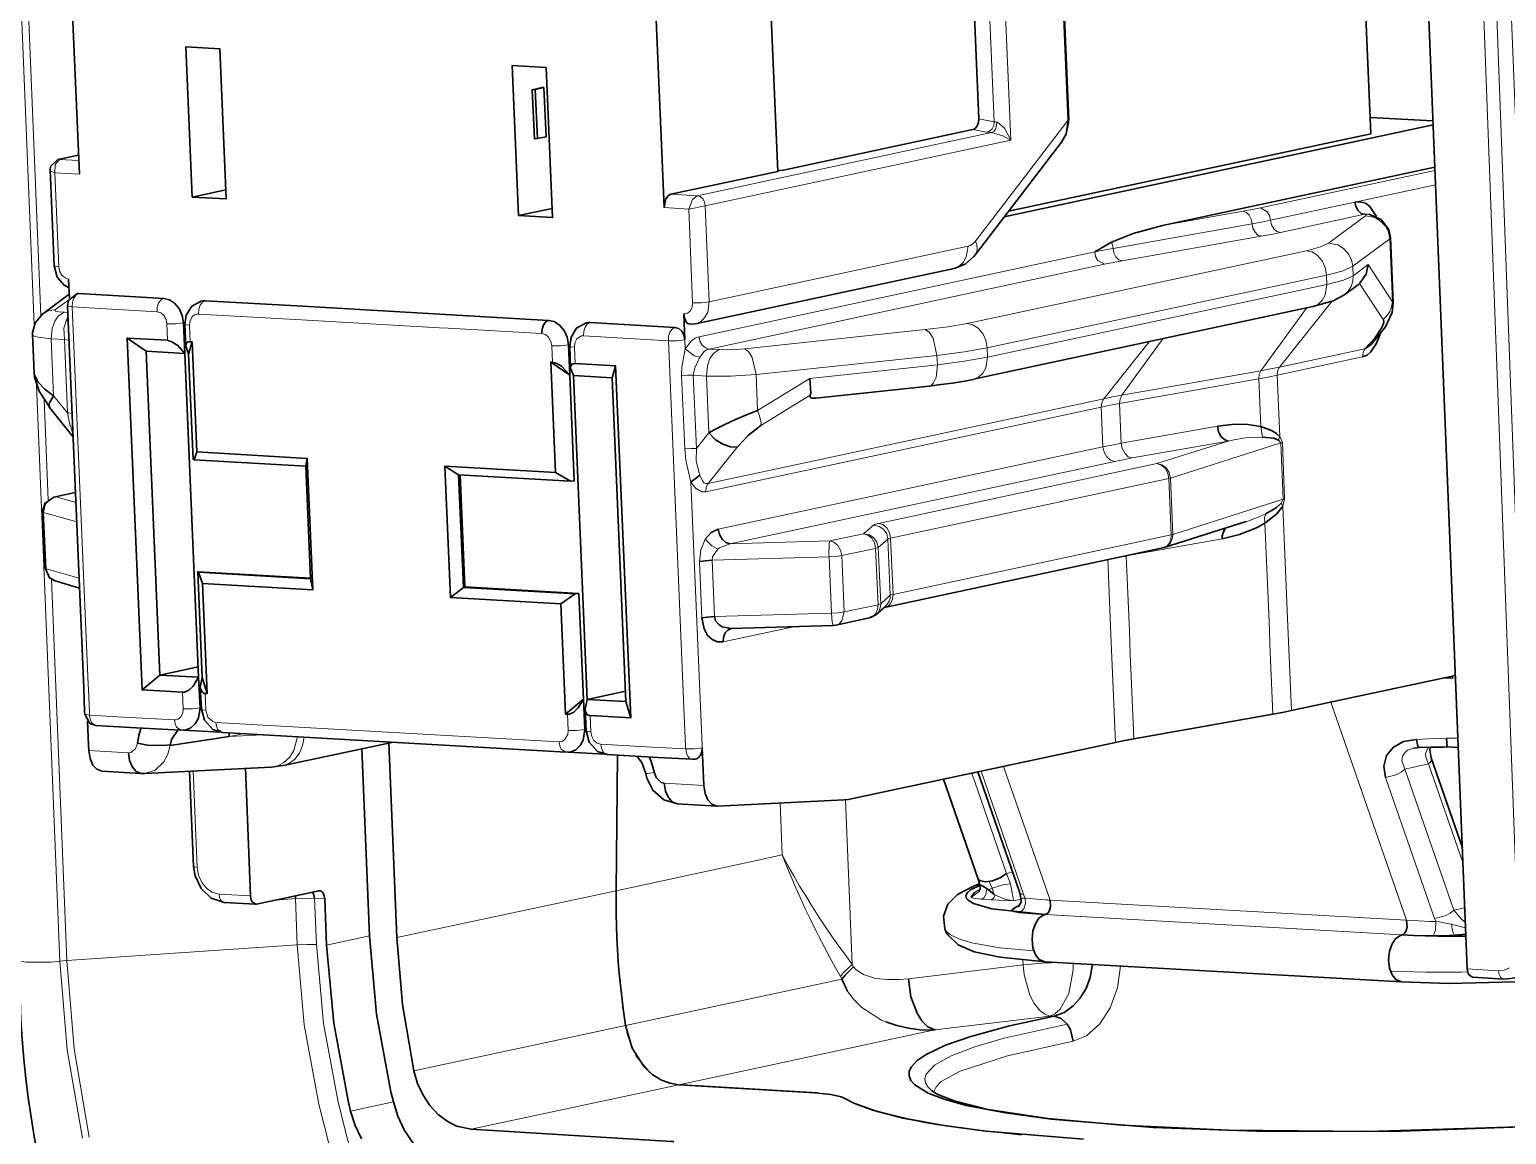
# Model space of a CAD drawing. Header units: millimetres. Extents: x 0 to 174, y 0 to 33.
# Drawn here: x 27.032 to 28.26, y 23.12 to 24.038 of the extents above; entities that cross this region are included whole.
import ezdxf

# ---------------------------------------------------------------- set-up
doc = ezdxf.new("R2010")
doc.units = ezdxf.units.MM
doc.layers.add('PDF2_형상', color=157, linetype='Continuous', true_color=0x405f80)

msp = doc.modelspace()

# ---------------------------------------------------------------- linework, layer by layer
at = {"layer": 'PDF2_형상', "color": 7, "lineweight": 35}
msp.add_lwpolyline([(27.5971, 22.5065, -0.342168), (27.024, 23.2646), (26.8547, 27.4369), (26.8544, 27.5015), (26.8587, 27.5653), (26.8678, 27.6278), (26.8812, 27.6886), (26.9006, 27.7508), (26.9249, 27.8103), (26.954, 27.8661), (26.984, 27.9129), (27.0176, 27.956), (27.0508, 27.9917), (27.0919, 28.0281), (27.1358, 28.0594), (27.1829, 28.0858), (27.2217, 28.1028), (27.2708, 28.1186), (27.291, 28.1233)], format="xyb", dxfattribs=at)
for points in [[(28.1212, 27.389), (28.239, 24.4879), (28.2387, 24.4849), (28.2378, 24.4821), (28.2364, 24.4801), (28.2354, 24.4794), (28.2346, 24.4792), (28.1829, 24.4681), (28.1819, 24.4678), (28.1811, 24.4671), (28.1797, 24.465), (28.1785, 24.4593), (28.2272, 23.2575), (28.2276, 23.2549), (28.2286, 23.2526), (28.2315, 23.2507), (28.2575, 23.249), (28.2633, 23.2494), (28.2979, 23.2568)], [(28.1294, 24.3669), (28.1471, 23.9515), (27.8458, 23.8871)], [(27.8937, 23.9512), (27.8953, 23.9607), (27.8951, 23.9625), (27.8957, 23.9626), (27.896, 23.9628), (27.8824, 24.2844)], [(27.0629, 24.1656), (27.0735, 23.9179)], [(27.6542, 23.9208), (27.6558, 23.9211), (27.6589, 23.9214), (27.6612, 23.9218), (27.8163, 23.9551), (27.8174, 23.9554), (27.8183, 23.9561), (27.8199, 23.9582), (27.821, 23.961), (27.8211, 23.964), (27.8125, 24.1668), (27.8124, 24.1685)], [(27.6451, 24.1326), (27.6542, 23.9203), (27.5651, 23.9013), (27.564, 23.9008), (27.5629, 23.9), (27.5611, 23.8975), (27.5596, 23.8903), (27.549, 24.1379), (27.5501, 24.1314), (27.5525, 24.1258), (27.5556, 24.1224), (27.5599, 24.1208), (27.5835, 24.1194)], [(27.1674, 23.8989), (27.1956, 23.8974), (27.1903, 24.0221), (27.1621, 24.0237), (27.1674, 23.8989), (27.1953, 23.9049)], [(27.4665, 23.8894), (27.4386, 23.8835), (27.4333, 24.0083), (27.4615, 24.0067), (27.4669, 23.8819), (27.4386, 23.8835)], [(27.4525, 23.9883), (27.4543, 23.9475), (27.4614, 23.949), (27.4597, 23.9899)], [(27.4499, 23.9882), (27.4517, 23.9474), (27.4543, 23.9475)], [(28.1986, 23.9622), (28.1465, 23.9651)], [(27.8422, 23.8825), (28.1988, 23.9589)], [(27.8939, 23.9514), (27.8958, 23.9608), (27.8958, 23.9628)], [(27.4819, 23.7568), (27.4811, 23.7751), (27.4822, 23.7826), (27.4868, 23.7901), (27.4947, 23.7943), (27.4964, 23.7946), (27.4981, 23.7946), (27.5686, 23.7906), (27.5717, 23.7896), (27.5742, 23.7874), (27.5761, 23.7842), (27.5768, 23.7803), (27.576, 23.8018), (27.5764, 23.7985), (27.5776, 23.7958), (27.5783, 23.7947), (27.5793, 23.7939), (27.5812, 23.7932), (27.5856, 23.7936), (27.8007, 23.8396), (27.8097, 23.8433), (27.8171, 23.8496), (27.8183, 23.8513), (27.89, 23.9446)], [(27.0728, 23.9337), (27.0557, 23.9301), (27.0494, 23.9243), (27.0492, 23.9215), (27.0525, 23.8419), (27.0551, 23.8324), (27.0608, 23.8257), (27.065, 23.8235)], [(28.2003, 23.9238), (27.974, 23.8753), (27.9496, 23.8688), (27.9315, 23.8614), (27.9229, 23.8565), (27.9175, 23.8533)], [(28.1517, 23.8828), (28.1463, 23.8911), (28.1425, 23.8939), (28.1382, 23.895), (28.1338, 23.8947), (28.1346, 23.891), (28.1364, 23.8878), (28.139, 23.8854), (28.1421, 23.8846)], [(28.1453, 23.8847), (28.1556, 23.8803), (28.1619, 23.8719), (28.1635, 23.8653), (28.1657, 23.811), (28.165, 23.8119)], [(27.8168, 23.7475), (28.0989, 23.8079), (28.1157, 23.8126), (28.1247, 23.8175), (28.1365, 23.8261), (28.1376, 23.8271), (28.1432, 23.835), (28.1447, 23.8428)], [(27.0653, 23.8146), (27.0646, 23.8308)], [(27.049, 23.7242), (27.0401, 23.7376), (27.0362, 23.7494), (27.0358, 23.7528), (27.0346, 23.7846), (27.0344, 23.785), (27.0367, 23.7943), (27.0428, 23.8017), (27.0651, 23.8183)], [(27.4579, 23.7856), (27.4582, 23.7893), (27.4594, 23.7928), (27.4612, 23.7953), (27.4624, 23.7961), (27.4635, 23.7965), (27.3825, 23.8011), (27.2592, 23.8082), (27.1781, 23.8128), (27.1764, 23.8128), (27.1747, 23.8125), (27.1669, 23.8083), (27.1622, 23.8008), (27.1612, 23.7933), (27.1619, 23.775)], [(28.1574, 23.7972), (28.1575, 23.7968), (28.1578, 23.7956), (28.1575, 23.794), (28.1562, 23.7906), (28.1504, 23.7818), (28.1421, 23.7729), (28.1476, 23.7767), (28.1593, 23.7911), (28.1649, 23.8029), (28.1657, 23.8111)], [(27.4818, 23.6629), (27.4849, 23.6631), (27.4811, 23.7508), (27.4653, 23.7618), (27.4668, 23.7617), (27.4703, 23.7607), (27.4743, 23.7583), (27.4811, 23.7508), (27.48, 23.7761), (27.4789, 23.7824), (27.4764, 23.7881), (27.4725, 23.7925), (27.4682, 23.7954), (27.4635, 23.7965)], [(27.129, 23.7708), (27.1611, 23.769), (27.1554, 23.7756), (27.1504, 23.7786), (27.1479, 23.7796), (27.1469, 23.7799), (27.1132, 23.7818), (27.1256, 23.4893), (27.1593, 23.4874), (27.1608, 23.4875), (27.1644, 23.4892), (27.1682, 23.4926), (27.1726, 23.4999), (27.1404, 23.5017), (27.1256, 23.4893)], [(27.1722, 23.5085), (27.1404, 23.5017), (27.129, 23.7708), (27.1132, 23.7818)], [(28.1547, 23.7846), (28.1515, 23.7769), (28.1471, 23.7704), (28.1439, 23.7676), (28.1401, 23.7661)], [(27.1688, 23.6807), (27.1681, 23.681), (27.1643, 23.7687)], [(27.2629, 23.6818), (27.1711, 23.6871), (27.1672, 23.7787)], [(27.4692, 23.6701), (27.4653, 23.7618)], [(27.5193, 23.7586), (27.4857, 23.7606), (27.484, 23.7604), (27.4833, 23.7601), (27.4828, 23.7597), (27.4824, 23.7592), (27.4821, 23.7585), (27.4819, 23.7568), (27.4843, 23.7506)], [(27.5318, 23.4661), (27.5193, 23.7586), (27.5164, 23.7488), (27.5278, 23.4797), (27.4957, 23.4815), (27.5275, 23.4883)], [(27.0361, 23.7512), (27.039, 23.7454), (27.0449, 23.7394), (27.0521, 23.7339), (27.0486, 23.7279), (27.0482, 23.7257), (27.0488, 23.724), (27.0682, 23.7)], [(27.5164, 23.7488), (27.4842, 23.7506), (27.4957, 23.4815), (27.494, 23.4735), (27.4943, 23.4713), (27.4951, 23.4696), (27.4957, 23.469), (27.4964, 23.4685), (27.4972, 23.4682), (27.4981, 23.4681), (27.5318, 23.4661), (27.5278, 23.4797)], [(27.6807, 23.7483), (27.6815, 23.736), (27.6811, 23.7342), (27.681, 23.7336), (27.681, 23.7332), (27.681, 23.7328), (27.6813, 23.7325), (27.6817, 23.7322), (27.6828, 23.7318), (27.6835, 23.7318), (27.6857, 23.7318)], [(27.6857, 23.7319), (27.78, 23.7419), (27.7897, 23.7431), (27.7994, 23.7443), (27.8092, 23.746), (27.8168, 23.7474)], [(27.6372, 23.7215), (27.6281, 23.7181), (27.6189, 23.7142), (27.61, 23.71), (27.6013, 23.7054), (27.5968, 23.7029), (27.6021, 23.6976), (27.6083, 23.6935), (27.6147, 23.6913), (27.6203, 23.691)], [(27.6401, 23.709), (27.6296, 23.701), (27.6203, 23.6911)], [(28.0285, 23.6961), (28.0253, 23.6974), (28.0224, 23.7001), (28.0204, 23.704), (28.0196, 23.7086), (28.034, 23.7101), (28.0449, 23.71), (28.0556, 23.7083), (28.0644, 23.705), (28.0685, 23.7025), (28.0713, 23.7)], [(28.0569, 23.6993), (28.0663, 23.6985), (28.0704, 23.6969)], [(27.1797, 23.4863), (27.1758, 23.5778), (27.2675, 23.5726), (27.2629, 23.6818), (27.2617, 23.6754), (27.1688, 23.6807), (27.1711, 23.6871)], [(27.2657, 23.5818), (27.2617, 23.6754)], [(27.4776, 23.4693), (27.4737, 23.5608), (27.3821, 23.5661), (27.3774, 23.6753)], [(27.3821, 23.5661), (27.3928, 23.5746), (27.3887, 23.6682)], [(27.4737, 23.5608), (27.4857, 23.5693), (27.3928, 23.5746), (27.3939, 23.5749), (27.39, 23.6685)], [(27.5893, 23.6678), (27.5818, 23.6621)], [(27.0701, 23.6535), (27.0524, 23.6496), (27.0449, 23.6444), (27.0429, 23.6375), (27.045, 23.5907), (27.0488, 23.5825), (27.0535, 23.5799), (27.0736, 23.574)], [(28.0738, 23.6422), (28.0685, 23.6354), (28.059, 23.6279), (28.0521, 23.624), (28.0379, 23.6185), (28.0235, 23.615), (28.0236, 23.6175), (28.025, 23.6221), (28.0263, 23.6238)], [(28.0726, 23.6446), (28.0687, 23.6411), (28.0597, 23.6357)], [(27.5938, 23.6147), (27.5987, 23.6201), (27.6046, 23.6229), (27.6056, 23.6185), (27.6078, 23.6146), (27.611, 23.6118), (27.6146, 23.6107)], [(28.0433, 23.6292), (27.9753, 23.6076), (27.9742, 23.6074), (27.7429, 23.5578), (27.7424, 23.5576)], [(27.5994, 23.5971), (27.5936, 23.5967), (27.5889, 23.596)], [(27.1757, 23.4997), (27.1719, 23.5875), (27.1726, 23.5871)], [(27.1719, 23.5875), (27.2657, 23.5821)], [(27.2675, 23.5726), (27.2657, 23.5818), (27.1726, 23.5871), (27.1758, 23.5778)], [(27.3939, 23.5749), (27.4887, 23.5694)], [(27.4857, 23.5693), (27.4887, 23.5694), (27.4925, 23.4817), (27.4936, 23.4564), (27.4924, 23.4476), (27.4897, 23.4431), (27.4863, 23.4397), (27.4821, 23.4379), (27.4778, 23.4376), (27.1924, 23.4539), (27.1844, 23.4564), (27.1774, 23.4642), (27.1749, 23.4735), (27.174, 23.4917)], [(27.7438, 23.5589), (27.7357, 23.5518), (27.7304, 23.5492), (27.7022, 23.5431), (27.7001, 23.5428), (27.6154, 23.5404), (27.6079, 23.5418), (27.6047, 23.5439), (27.6024, 23.5468), (27.6015, 23.5503), (27.5956, 23.5499), (27.591, 23.5492), (27.5928, 23.54), (27.5957, 23.5347), (27.5994, 23.5312), (27.6039, 23.5293), (27.6086, 23.5294), (27.609, 23.5332), (27.6104, 23.5367), (27.6126, 23.539), (27.614, 23.5399), (27.6156, 23.5404)], [(27.5122, 23.4357), (27.5546, 23.4333), (27.5829, 23.4317), (27.5833, 23.4317), (27.5856, 23.4318), (27.5868, 23.4322), (27.5879, 23.4329), (27.5897, 23.435), (27.591, 23.4378), (27.5912, 23.4411), (27.5926, 23.41), (27.5936, 23.4033), (27.596, 23.3979), (27.5992, 23.3944), (27.6033, 23.3928), (27.6037, 23.3928), (27.604, 23.3928), (27.7093, 23.3981), (27.7129, 23.3983), (27.7164, 23.399), (27.9349, 23.4458), (27.9422, 23.4472), (27.95, 23.4488), (28.0657, 23.4692), (28.0736, 23.4707), (28.081, 23.4722), (28.1653, 23.4903), (28.2174, 23.5014)], [(28.2081, 23.4994), (28.215, 23.4992)], [(27.1143, 23.4371), (27.1153, 23.4306), (27.1176, 23.4251), (27.1208, 23.4217), (27.125, 23.42), (27.0921, 23.4219), (27.0879, 23.4235), (27.0847, 23.4269), (27.0824, 23.4325), (27.0814, 23.439), (27.0811, 23.4437), (27.0803, 23.4633)], [(27.494, 23.4735), (27.4947, 23.4553), (27.4972, 23.446), (27.5043, 23.4382), (27.5124, 23.4357)], [(27.1249, 23.4578), (27.1228, 23.4517), (27.1217, 23.4449)], [(27.1554, 23.456), (27.15, 23.4482), (27.1489, 23.4433), (27.1979, 23.4506), (27.1979, 23.4521), (27.1981, 23.4536)], [(27.1903, 23.4542), (27.16, 23.4558)], [(28.21, 23.4493), (28.2106, 23.4421), (28.2197, 23.4415)], [(27.149, 23.4436), (27.1433, 23.4431), (27.1301, 23.4435), (27.1217, 23.445)], [(27.1251, 23.42), (27.1278, 23.42), (27.2329, 23.4253), (27.2426, 23.4265), (27.2431, 23.4265), (27.3332, 23.4458)], [(27.5161, 23.0424), (27.5143, 23.0506), (27.5111, 23.0583), (27.5065, 23.0654), (27.5006, 23.0714), (27.4939, 23.076), (27.4867, 23.079), (27.4785, 23.0806), (27.3976, 23.0854), (27.3932, 23.0858), (27.3839, 23.0881), (27.3749, 23.0919), (27.3658, 23.0976), (27.3576, 23.1049), (27.3501, 23.1137), (27.3436, 23.1239), (27.3383, 23.1351), (27.3346, 23.1471), (27.3325, 23.1554), (27.3204, 23.22), (27.3147, 23.2849), (27.3083, 23.4406)], [(27.3308, 23.4454), (27.3374, 23.2835), (27.3421, 23.2279), (27.3515, 23.1728), (27.3546, 23.1622), (27.3592, 23.1525), (27.3649, 23.1439), (27.3717, 23.1365), (27.3792, 23.131), (27.3871, 23.1269), (27.3993, 23.1242), (27.5658, 23.1142), (27.5667, 23.1142), (27.5676, 23.114)], [(27.5103, 23.436), (27.4799, 23.4376)], [(28.2106, 23.4421), (28.2071, 23.4419), (28.1972, 23.4417), (28.1874, 23.4414), (28.1872, 23.4414), (28.1868, 23.4417), (28.1865, 23.4422), (28.1858, 23.4437), (28.185, 23.4482), (28.1743, 23.4464), (28.1658, 23.4417), (28.1601, 23.4349), (28.1578, 23.4261), (28.1592, 23.4167)], [(28.1874, 23.4414), (28.1826, 23.441)], [(28.2232, 23.3582), (28.1972, 23.4329), (28.1961, 23.4397), (28.1964, 23.4417)], [(27.5208, 23.4351), (27.5203, 23.3789), (27.5196, 23.3225), (27.5196, 23.3128), (27.5196, 23.3029), (27.5199, 23.2931), (27.5203, 23.2832), (27.5207, 23.2733), (27.5214, 23.2636), (27.5222, 23.2538), (27.5232, 23.2439), (27.5243, 23.2342), (27.5256, 23.2244), (27.5269, 23.2147), (27.5276, 23.2104), (27.5329, 23.1917), (27.5429, 23.1761), (27.5494, 23.1699), (27.5569, 23.1653), (27.5642, 23.1625), (27.5719, 23.1611), (27.6849, 23.1544), (27.6981, 23.1532), (27.7068, 23.1513), (27.7093, 23.1501), (27.7179, 23.1456), (27.7188, 23.1453), (27.7332, 23.14), (27.7579, 23.1336), (27.7674, 23.1317), (27.7769, 23.1299), (27.7867, 23.1282), (27.7964, 23.1267), (27.8063, 23.1254), (27.8071, 23.1253), (27.8169, 23.124), (27.8267, 23.1228), (27.8364, 23.1218), (27.8372, 23.1217), (27.8471, 23.1207), (27.8568, 23.1197)], [(27.5706, 23.3947), (27.5594, 23.3979), (27.5501, 23.406), (27.5451, 23.4161), (27.5443, 23.4199), (27.541, 23.429), (27.5368, 23.4343)], [(27.5472, 23.4337), (27.5489, 23.4299), (27.5515, 23.4204), (27.5529, 23.4165), (27.5571, 23.4125), (27.5596, 23.4118), (27.5607, 23.4053), (27.5631, 23.3999), (27.5663, 23.3963), (27.5704, 23.3947), (27.6033, 23.3928)], [(27.2201, 23.3113), (27.194, 23.3128), (27.1832, 23.3163), (27.1747, 23.3242), (27.1697, 23.3349), (27.1685, 23.3426), (27.165, 23.4218)], [(27.3081, 23.1162), (27.3028, 23.1275), (27.299, 23.1394), (27.2969, 23.1478), (27.2849, 23.2124), (27.279, 23.2772), (27.2775, 23.3157), (27.2771, 23.3183), (27.2763, 23.3204), (27.2756, 23.3213), (27.2749, 23.3219), (27.274, 23.3224), (27.2732, 23.3225), (27.2725, 23.3225), (27.2208, 23.3114), (27.2204, 23.3113), (27.22, 23.3113), (27.2171, 23.3133), (27.2161, 23.3156), (27.2158, 23.3182), (27.2115, 23.4242)], [(27.8203, 23.3328), (27.7917, 23.4151)], [(27.8203, 23.4212), (27.8549, 23.3215), (27.8565, 23.3151), (27.8564, 23.3131), (27.8539, 23.309)], [(27.8762, 23.2635), (27.8388, 23.2672), (27.8174, 23.2717), (27.804, 23.2775), (27.7954, 23.2857), (27.794, 23.2879), (27.7928, 23.2908), (27.7918, 23.3012), (27.7954, 23.3113), (27.8035, 23.3194), (27.8168, 23.3264), (27.8218, 23.3282)], [(28.2261, 23.2846), (28.2221, 23.2846), (28.2122, 23.2846), (28.2024, 23.2847), (28.1925, 23.285), (28.1826, 23.2853), (28.1728, 23.2858), (28.1711, 23.2851), (28.1676, 23.2826), (28.1647, 23.2783), (28.1625, 23.2722), (28.1618, 23.2651), (28.1625, 23.2582), (28.1647, 23.2525), (28.1678, 23.2486), (28.1725, 23.2467), (27.8761, 23.2635), (27.8714, 23.2654), (27.8683, 23.2693), (27.8661, 23.275), (27.8654, 23.2821), (27.8661, 23.2892), (27.8683, 23.2951), (27.8712, 23.2996), (27.8747, 23.3021), (27.8764, 23.3026), (27.8319, 23.3075), (27.8168, 23.3118), (27.8122, 23.3146), (27.811, 23.316), (27.8104, 23.3182), (27.8107, 23.3192), (27.8119, 23.3211), (27.8143, 23.3232), (27.8222, 23.3272)], [(27.8339, 23.3194), (27.8293, 23.3231), (27.8279, 23.3242), (27.8239, 23.3265), (27.8226, 23.3271), (27.8222, 23.3272), (27.8221, 23.3274), (27.8203, 23.3329), (27.8204, 23.3324), (27.8213, 23.3314), (27.8226, 23.3307), (27.8267, 23.33), (27.8325, 23.3307), (27.8389, 23.3331), (27.8443, 23.3367)], [(27.8224, 23.3244), (27.8221, 23.3274)], [(27.2531, 23.316), (27.2531, 23.3183)], [(27.269, 23.3161), (27.2685, 23.319), (27.2674, 23.3214)], [(27.8176, 23.3211), (27.8149, 23.3172)], [(27.8215, 23.3224), (27.8224, 23.3243)], [(27.8804, 23.3147), (27.8808, 23.309), (27.8797, 23.3056), (27.8788, 23.3042), (27.8776, 23.3032), (27.8765, 23.3026), (27.8651, 23.3035), (27.8547, 23.3044), (27.8506, 23.3051), (27.8493, 23.3058), (27.849, 23.3061), (27.849, 23.3065), (27.849, 23.3068), (27.8496, 23.3074), (27.8525, 23.3092), (27.8551, 23.3103)], [(27.8779, 23.3153), (27.8781, 23.315)], [(28.1768, 23.2979), (28.1772, 23.2922), (28.1761, 23.2886), (28.1751, 23.2872), (28.1742, 23.2864), (28.1729, 23.2858), (28.1828, 23.2854), (28.1926, 23.285), (28.1983, 23.2849), (28.2081, 23.285), (28.2168, 23.2856), (28.2261, 23.2864)], [(27.7171, 23.2592), (27.71, 23.2524), (27.7074, 23.2489), (27.7114, 23.24), (27.7118, 23.2394)], [(27.8918, 23.221), (27.8997, 23.2267), (27.9051, 23.2328), (27.9103, 23.2411), (27.9138, 23.2503), (27.9153, 23.26), (27.9153, 23.2613)], [(27.7438, 23.2135), (27.7531, 23.2104), (27.7626, 23.2082), (27.7724, 23.2069), (27.7822, 23.2067), (27.7847, 23.2068), (27.7787, 23.2094), (27.7739, 23.2143), (27.7699, 23.2206), (27.7647, 23.2343), (27.7626, 23.2493)], [(28.2893, 23.2472), (28.2119, 23.2454), (28.1726, 23.2467)], [(28.2881, 23.1268), (28.1726, 23.1228), (28.0597, 23.1225), (27.966, 23.1257), (27.8812, 23.1326), (27.8433, 23.1378), (27.8108, 23.144), (27.7932, 23.1489), (27.779, 23.1543), (27.7679, 23.1612), (27.7647, 23.1649), (27.7632, 23.1686), (27.7633, 23.1724), (27.7651, 23.1762), (27.77, 23.1814), (27.7774, 23.1864), (27.7935, 23.194), (27.8146, 23.2014), (27.8467, 23.2101), (27.8839, 23.2182)], [(27.8996, 23.1974), (27.8975, 23.2068), (27.8947, 23.2117), (27.8897, 23.2162), (27.8839, 23.2182), (27.8917, 23.221)], [(28.2881, 23.1269), (28.1446, 23.1225), (28.0281, 23.1235), (27.9403, 23.1276), (27.8786, 23.1333), (27.829, 23.1408), (27.8007, 23.1479), (27.7871, 23.1532), (27.7822, 23.1561), (27.7815, 23.1567)], [(27.9081, 23.116), (27.8272, 23.1228), (27.7922, 23.1274), (27.7618, 23.1328), (27.7367, 23.139), (27.7174, 23.1458), (27.7093, 23.1501)]]:
    msp.add_lwpolyline(points, dxfattribs=at)
at = {"layer": 'PDF2_형상', "color": 7, "lineweight": 13}
for points in [[(28.2265, 24.4347), (28.2697, 23.2761)], [(28.2949, 23.2797), (28.2483, 24.4376), (28.2375, 24.4353), (28.2807, 23.2767)], [(27.036, 23.7928), (27.0143, 24.3249)], [(27.0414, 23.8006), (27.0201, 24.3244)], [(27.8183, 23.8513), (27.8194, 23.8535), (27.8199, 23.8561), (27.8196, 23.8592), (27.8183, 23.8624), (27.8951, 23.9625), (27.8815, 24.284), (27.8821, 24.2843), (27.8822, 24.2843), (27.8824, 24.2844)], [(27.8122, 23.8581), (27.5971, 23.8119), (27.5938, 23.8918), (27.8479, 23.9463), (27.8379, 24.1803), (27.5838, 24.1258), (27.5793, 24.2292), (27.5729, 24.2285), (27.5656, 24.2283), (27.5644, 24.2369), (27.5617, 24.2451), (27.5576, 24.2525), (27.5525, 24.2586), (27.5421, 24.2654)], [(27.8275, 23.9529), (27.8293, 23.9526), (27.8318, 23.9525), (27.8326, 23.9528), (27.8336, 23.9535), (27.835, 23.9554), (27.836, 23.9582), (27.8362, 23.9612), (27.835, 23.9614), (27.834, 23.9615), (27.8254, 24.1643), (27.8264, 24.1642), (27.8275, 24.164), (27.8272, 24.1665), (27.8262, 24.1688), (27.825, 24.1701), (27.8235, 24.1708)], [(27.8362, 23.9612), (27.8368, 23.9611), (27.8426, 23.9562), (27.8479, 23.9463), (27.8411, 23.9497), (27.8318, 23.9525), (27.5871, 23.9), (27.5651, 23.9013)], [(27.8211, 23.964), (27.834, 23.9615), (27.8336, 23.9585), (27.8322, 23.9557), (27.8301, 23.9538), (27.8289, 23.9532), (27.8275, 23.9529), (27.8163, 23.9551)], [(27.0492, 23.9215), (27.0492, 23.9212), (27.0494, 23.9208), (27.0504, 23.9201), (27.0531, 23.919), (27.0533, 23.926), (27.0571, 23.9301), (27.0564, 23.9301), (27.0557, 23.9301)], [(27.0729, 23.9293), (27.0571, 23.9301), (27.0728, 23.9336)], [(27.0525, 23.8419), (27.0525, 23.8418), (27.0526, 23.8418), (27.0528, 23.8417), (27.0536, 23.8414), (27.0564, 23.8411), (27.0531, 23.919), (27.0735, 23.9179)], [(28.0408, 23.8871), (28.0483, 23.8885), (28.0554, 23.8899), (28.2003, 23.921)], [(28.2008, 23.9092), (28.1338, 23.8947), (28.0636, 23.8797), (28.0629, 23.8835), (28.061, 23.8868), (28.0554, 23.8899)], [(27.5856, 23.7936), (27.5897, 23.7953), (27.5932, 23.7986), (27.5958, 23.8032), (27.5971, 23.8119), (27.5906, 23.8111), (27.5833, 23.8111), (27.58, 23.889), (27.5596, 23.8903)], [(27.974, 23.8753), (28.0408, 23.8871), (28.0436, 23.8861), (28.046, 23.8839), (28.0476, 23.8806), (28.0483, 23.8768), (28.0563, 23.8782), (28.0636, 23.8797), (28.0644, 23.876), (28.0663, 23.8726), (28.0689, 23.8704), (28.0719, 23.8696)], [(28.1426, 23.8833), (28.1428, 23.8835), (28.1429, 23.8838), (28.1429, 23.8839), (28.1429, 23.884), (28.1428, 23.8842), (28.1424, 23.8844), (28.1421, 23.8846), (28.0719, 23.8696), (28.0642, 23.8679), (28.0558, 23.8664)], [(28.0989, 23.8079), (28.1031, 23.8096), (28.1067, 23.8129), (28.1092, 23.8175), (28.1104, 23.8262), (28.1243, 23.8299), (28.1324, 23.8336), (28.1321, 23.8414), (28.1628, 23.8642), (28.1617, 23.8699), (28.1592, 23.8749), (28.1551, 23.879), (28.1503, 23.8819), (28.1426, 23.8833), (28.1118, 23.8606)], [(28.1453, 23.8847), (28.1421, 23.8846)], [(27.8007, 23.8396), (27.8049, 23.8414), (27.8083, 23.8447), (27.8108, 23.8493), (27.8122, 23.8581), (27.8139, 23.8586), (27.8169, 23.8607), (27.8183, 23.8624)], [(28.0936, 23.8544), (28.1051, 23.8575), (28.1118, 23.8606), (28.1196, 23.8592), (28.1244, 23.8563), (28.1283, 23.8521), (28.131, 23.8469), (28.1321, 23.8414), (28.124, 23.8376), (28.1101, 23.834), (28.109, 23.8403), (28.1065, 23.846), (28.1026, 23.8504), (28.0983, 23.8533), (28.0936, 23.8544), (27.8115, 23.794)], [(27.9403, 23.846), (27.9328, 23.8446), (27.9257, 23.8431), (27.9201, 23.8463), (27.9182, 23.8496), (27.9175, 23.8533), (27.9249, 23.8549), (27.9328, 23.8563), (27.9324, 23.8589), (27.9315, 23.8614)], [(28.1247, 23.8175), (28.1281, 23.8207), (28.1306, 23.8246), (28.1321, 23.829), (28.1324, 23.8336), (28.1447, 23.8428), (28.165, 23.8119), (28.1628, 23.8642), (28.1633, 23.8647), (28.1633, 23.865), (28.1635, 23.8653)], [(27.9175, 23.8533), (27.5888, 23.7829), (27.5894, 23.7792), (27.5912, 23.7758), (27.5939, 23.7736), (27.5969, 23.7726), (27.5949, 23.7719), (27.5928, 23.7706), (27.5893, 23.766), (27.585, 23.7571), (27.5838, 23.7508), (27.5947, 23.7501), (27.5968, 23.7029), (27.5864, 23.6899), (27.5838, 23.7508), (27.579, 23.7508), (27.574, 23.7506), (27.5742, 23.7576), (27.5771, 23.7729), (27.5768, 23.7803), (27.5703, 23.7796), (27.5631, 23.7794), (27.5765, 23.4617), (27.5774, 23.4422), (27.5775, 23.4403), (27.5847, 23.4403), (27.5912, 23.4411), (27.5911, 23.4431), (27.5904, 23.4625), (27.5821, 23.6556), (27.5818, 23.6621), (27.5775, 23.6803), (27.5767, 23.6897)], [(27.6058, 23.7722), (27.5969, 23.7726), (27.9257, 23.8431)], [(27.0564, 23.8411), (27.0571, 23.8374), (27.059, 23.834), (27.0617, 23.8318), (27.0646, 23.8308)], [(27.0731, 23.8187), (27.0718, 23.8183), (27.0707, 23.8175), (27.0689, 23.815), (27.0678, 23.8115), (27.0675, 23.8076), (27.0642, 23.8082), (27.0637, 23.8083), (27.0636, 23.8083), (27.0636, 23.8085), (27.0636, 23.8086)], [(28.165, 23.8119), (28.1643, 23.8078), (28.1628, 23.8039), (28.1604, 23.8003), (28.1574, 23.7972), (28.1376, 23.8271)], [(27.0537, 23.8054), (27.0535, 23.8051), (27.0533, 23.805), (27.0533, 23.8049), (27.0533, 23.8047), (27.0535, 23.8046), (27.054, 23.8042), (27.0563, 23.8036), (27.0611, 23.8032), (27.0594, 23.8025), (27.056, 23.8), (27.0531, 23.7957), (27.0508, 23.7896), (27.0501, 23.7811), (27.0611, 23.7806), (27.0636, 23.7197), (27.0521, 23.7339), (27.0501, 23.7811), (27.0392, 23.7824), (27.0358, 23.7833), (27.035, 23.7838), (27.0347, 23.784), (27.0346, 23.7844), (27.0346, 23.7846)], [(27.0647, 23.8135), (27.0537, 23.8054), (27.0479, 23.8043), (27.0428, 23.8017)], [(27.1593, 23.4874), (27.1599, 23.4737), (27.1594, 23.47), (27.1579, 23.4669), (27.1568, 23.4658), (27.1554, 23.465), (27.154, 23.4644), (27.1525, 23.4644), (27.1101, 23.4668), (27.0819, 23.4685), (27.0818, 23.4704), (27.081, 23.4899), (27.0808, 23.4939), (27.0675, 23.8076), (27.1381, 23.8037), (27.1383, 23.8075), (27.1394, 23.811), (27.1414, 23.8135), (27.1424, 23.8143), (27.1436, 23.8147)], [(27.1781, 23.8128), (27.1769, 23.8124), (27.1758, 23.8115), (27.174, 23.809), (27.1728, 23.8056), (27.1725, 23.8017), (27.171, 23.8017), (27.1696, 23.8011), (27.1682, 23.8003), (27.1671, 23.7992), (27.1656, 23.7961), (27.1651, 23.7924), (27.1624, 23.7928), (27.1615, 23.7929), (27.1614, 23.7931), (27.1612, 23.7932), (27.1612, 23.7933)], [(27.576, 23.8018), (27.5774, 23.8019), (27.5789, 23.8024), (27.5801, 23.8032), (27.5814, 23.8043), (27.5829, 23.8074), (27.5833, 23.8111)], [(28.1147, 23.8122), (28.0711, 23.7576), (28.0636, 23.7561), (28.0557, 23.7546), (28.0936, 23.8067)], [(27.0649, 23.7799), (27.0643, 23.78), (27.0624, 23.7804), (27.0611, 23.7806), (27.0607, 23.7901), (27.0624, 23.796), (27.0631, 23.7974), (27.064, 23.7986)], [(27.0611, 23.8032), (27.0637, 23.8031)], [(27.0624, 23.796), (27.0632, 23.796), (27.0642, 23.7961)], [(27.1469, 23.7799), (27.1463, 23.7935), (27.1456, 23.7972), (27.1437, 23.8006), (27.1411, 23.8028), (27.1381, 23.8037)], [(27.1463, 23.7935), (27.1536, 23.7936), (27.1601, 23.7943)], [(27.1725, 23.8017), (27.2581, 23.7968), (27.2628, 23.7967), (27.3678, 23.7906), (27.3725, 23.7904), (27.3801, 23.7899), (27.4579, 23.7856), (27.461, 23.7846), (27.4636, 23.7824), (27.4654, 23.779), (27.4662, 23.7753), (27.4735, 23.7754), (27.48, 23.7761)], [(27.4981, 23.7946), (27.4968, 23.7942), (27.4957, 23.7933), (27.4939, 23.7908), (27.4928, 23.7874), (27.4925, 23.7835), (27.491, 23.7835), (27.4894, 23.7829), (27.4882, 23.7821), (27.4871, 23.781), (27.4854, 23.7779), (27.485, 23.7742)], [(27.8168, 23.7475), (27.821, 23.7492), (27.8246, 23.7525), (27.8271, 23.7571), (27.8283, 23.7658), (27.8094, 23.7625), (27.7867, 23.7596), (27.7862, 23.7674), (27.8092, 23.7703), (27.8281, 23.7736), (27.8269, 23.7799), (27.8244, 23.7856), (27.8206, 23.79), (27.8163, 23.7928), (27.8115, 23.794), (27.7958, 23.7912), (27.7767, 23.7888), (27.7801, 23.7865), (27.7831, 23.7817), (27.7862, 23.7674), (27.636, 23.7514), (27.6328, 23.7657), (27.6297, 23.7706), (27.6264, 23.7728), (27.7767, 23.7888)], [(27.1657, 23.7787), (27.1651, 23.7924)], [(27.5686, 23.7906), (27.5674, 23.7901), (27.5664, 23.7893), (27.5644, 23.7868), (27.5633, 23.7833), (27.5631, 23.7794), (27.4925, 23.7835)], [(27.5888, 23.7829), (27.5854, 23.7817), (27.5824, 23.7796), (27.5771, 23.7729), (27.5847, 23.7671), (27.5893, 23.766)], [(27.9742, 23.7811), (27.94, 23.7342), (27.9322, 23.7328), (27.925, 23.7313), (27.9629, 23.7787)], [(27.4668, 23.7617), (27.4662, 23.7753)], [(27.4857, 23.7606), (27.485, 23.7742), (27.4824, 23.7746), (27.4815, 23.7747), (27.4813, 23.7749), (27.4813, 23.775), (27.4811, 23.775), (27.4811, 23.7751)], [(27.6264, 23.7728), (27.6158, 23.7721), (27.6058, 23.7722), (27.604, 23.7715), (27.6007, 23.769), (27.5976, 23.7647), (27.5956, 23.7586), (27.5947, 23.7501), (27.6147, 23.75), (27.636, 23.7514), (27.6372, 23.7215), (27.6807, 23.7483), (27.7867, 23.7596), (27.7856, 23.7489), (27.7836, 23.7446), (27.7825, 23.7432), (27.7812, 23.7422), (27.78, 23.7419)], [(28.0196, 23.7086), (27.9396, 23.6944), (27.9382, 23.7275), (28.0539, 23.7479), (28.0618, 23.7494), (28.0692, 23.7508), (28.0696, 23.7546), (28.0711, 23.7576), (28.1421, 23.7729), (28.1406, 23.7699), (28.1401, 23.7661), (28.0692, 23.7508), (28.0713, 23.7), (28.0735, 23.6949), (28.0754, 23.6481), (28.0738, 23.6422), (28.0771, 23.5619), (28.0781, 23.5424), (28.081, 23.4722)], [(27.0358, 23.7528), (27.0361, 23.7512)], [(27.6203, 23.691), (27.5961, 23.6608), (27.5944, 23.6608), (27.5929, 23.6615), (27.5914, 23.6632), (27.5893, 23.6678), (27.589, 23.6688), (27.5865, 23.6783), (27.5862, 23.6801), (27.5864, 23.6899), (27.5817, 23.69), (27.5767, 23.6897), (27.574, 23.7506)], [(27.5861, 23.6567), (27.5908, 23.654), (27.5942, 23.654), (27.5946, 23.6578), (27.5961, 23.6608), (27.925, 23.7313), (27.9235, 23.7282), (27.9229, 23.7244), (27.9303, 23.726), (27.9382, 23.7275), (27.9386, 23.7311), (27.94, 23.7342), (28.0557, 23.7546), (28.0543, 23.7517), (28.0539, 23.7479), (28.0556, 23.7083), (28.0569, 23.6993), (28.0472, 23.6992), (28.0469, 23.6992), (28.0428, 23.6988), (28.0331, 23.6972), (28.0285, 23.6961)], [(27.024, 23.2646), (27.024, 23.2644), (27.024, 23.2643), (27.0243, 23.2642), (27.0247, 23.2639), (27.0292, 23.2631), (27.0501, 23.2631), (27.0574, 23.264), (27.0379, 23.7428)], [(27.6811, 23.7342), (27.6401, 23.709), (27.6403, 23.7115), (27.6387, 23.7179), (27.6372, 23.7215)], [(27.0476, 23.6474), (27.0443, 23.7306)], [(27.0674, 23.719), (27.0669, 23.7192), (27.065, 23.7196), (27.0636, 23.7197), (27.0657, 23.71), (27.0663, 23.7079), (27.0681, 23.7022)], [(27.7438, 23.5589), (27.7454, 23.5608), (27.7467, 23.5631), (27.7474, 23.5654), (27.7475, 23.5681), (27.7483, 23.5683), (27.7499, 23.5687), (27.7478, 23.6156), (27.7464, 23.6151), (27.7456, 23.6147), (27.7446, 23.6192), (27.7421, 23.6228), (27.7383, 23.6253), (27.7335, 23.6262), (27.735, 23.6271), (27.7379, 23.6278), (27.9692, 23.6774), (28.0285, 23.6961), (27.9486, 23.6821), (27.9453, 23.6832), (27.9425, 23.686), (27.9404, 23.6899), (27.9396, 23.6944), (27.9317, 23.6929), (27.9243, 23.6915), (27.9229, 23.7244), (27.5942, 23.654)], [(28.0742, 23.6478), (27.9824, 23.6186), (27.9804, 23.6654), (27.9797, 23.6653), (27.9792, 23.6651), (27.9782, 23.6696), (27.976, 23.6736), (27.9728, 23.6762), (27.9692, 23.6774), (27.9733, 23.6764), (27.9769, 23.6738), (27.9793, 23.67), (27.9804, 23.6654), (28.0722, 23.6946), (28.0704, 23.6968)], [(28.0713, 23.7), (28.0704, 23.6969)], [(28.0735, 23.6949), (28.0728, 23.6947), (28.0722, 23.6946), (28.0742, 23.6478), (28.0747, 23.6479), (28.0754, 23.6481)], [(27.6046, 23.6229), (27.9243, 23.6915), (27.9253, 23.6869), (27.9275, 23.6831), (27.9307, 23.6803), (27.9343, 23.6792)], [(27.9486, 23.6821), (27.9413, 23.6807), (27.9343, 23.6792), (27.6146, 23.6107), (27.6056, 23.6074), (27.6043, 23.6064), (27.5993, 23.609), (27.5938, 23.6147), (27.59, 23.6057), (27.5889, 23.5961), (27.5889, 23.596), (27.591, 23.5492)], [(27.5818, 23.6621), (27.586, 23.6568)], [(27.7429, 23.5578), (27.7444, 23.5582), (27.7458, 23.559), (27.7481, 23.5615), (27.7494, 23.5649), (27.7499, 23.5687), (27.9811, 23.6183), (27.9792, 23.6651), (27.7478, 23.6156), (27.7469, 23.6201), (27.7447, 23.624), (27.7415, 23.6267), (27.7379, 23.6278)], [(27.0524, 23.6496), (27.0533, 23.6497), (27.0543, 23.6497), (27.0522, 23.6493), (27.0483, 23.6474), (27.0454, 23.6439), (27.0438, 23.6369), (27.0713, 23.629)], [(27.0701, 23.6532), (27.0543, 23.6497), (27.0706, 23.645)], [(28.0738, 23.6422), (28.0726, 23.6446), (28.0743, 23.6478)], [(27.0429, 23.6375), (27.0431, 23.6374), (27.0432, 23.6372), (27.0438, 23.6369), (27.0458, 23.5901), (27.0732, 23.5822)], [(28.0431, 23.629), (28.0457, 23.6299), (28.0549, 23.6335), (28.0597, 23.6357), (28.0586, 23.6324), (28.059, 23.6279), (28.0619, 23.5589), (28.0628, 23.5394), (28.0632, 23.5278), (28.0657, 23.4692)], [(27.7335, 23.6262), (27.7254, 23.6192), (27.729, 23.6181), (27.7322, 23.6154), (27.7344, 23.6115), (27.7353, 23.6069), (27.7072, 23.601), (27.7092, 23.5542), (27.7374, 23.5601), (27.7369, 23.5563), (27.7356, 23.5529), (27.7333, 23.5504), (27.7319, 23.5496), (27.7304, 23.5492)], [(27.7357, 23.5518), (27.7375, 23.5537), (27.7387, 23.556), (27.7394, 23.5583), (27.7396, 23.561), (27.7387, 23.5606), (27.7374, 23.5601), (27.7353, 23.6069), (27.7368, 23.6074), (27.7376, 23.6078), (27.7365, 23.6121), (27.734, 23.6157), (27.7303, 23.6182), (27.7254, 23.6192), (27.6972, 23.6132), (27.6146, 23.6107)], [(28.0235, 23.615), (27.9454, 23.6011)], [(27.9753, 23.6076), (27.9782, 23.6092), (27.9806, 23.6117), (27.9819, 23.615), (27.9824, 23.6186), (27.9818, 23.6185), (27.9811, 23.6183), (27.9807, 23.6144), (27.9793, 23.6111), (27.9771, 23.6086), (27.9757, 23.6078), (27.9742, 23.6074)], [(27.6043, 23.6064), (27.5999, 23.6001), (27.5994, 23.5971), (27.6015, 23.5503), (27.6986, 23.5531), (27.6967, 23.5999), (27.5994, 23.5971)], [(27.9349, 23.4458), (27.9318, 23.516), (27.931, 23.5354), (27.9283, 23.5979)], [(27.95, 23.4488), (27.9476, 23.5072), (27.9471, 23.5189), (27.9463, 23.5385), (27.9436, 23.6008)], [(27.045, 23.5907), (27.045, 23.5906), (27.0451, 23.5904), (27.0458, 23.5901), (27.0464, 23.5868), (27.0481, 23.5838), (27.0504, 23.5814), (27.0535, 23.5799)], [(27.076, 23.1168), (27.0635, 23.1903), (27.0574, 23.264), (27.06, 23.2643), (27.0632, 23.2646), (27.0503, 23.5814)], [(27.7022, 23.5431), (27.7038, 23.5436), (27.7051, 23.5444), (27.7074, 23.5469), (27.7092, 23.5542), (27.7044, 23.5535), (27.6986, 23.5531), (27.6992, 23.5457), (27.6997, 23.5436), (27.7001, 23.5428)], [(27.6086, 23.5294), (27.6671, 23.5419)], [(28.215, 23.5008), (28.215, 23.4992), (28.2175, 23.4993)], [(27.1869, 23.4624), (27.1844, 23.4631), (27.1804, 23.4668), (27.1787, 23.4726), (27.1782, 23.4863)], [(27.1599, 23.4737), (27.1672, 23.4737), (27.1738, 23.4746)], [(28.1137, 23.4792), (28.1768, 23.2979), (27.8804, 23.3147), (27.8418, 23.4258)], [(27.0781, 23.4693), (27.0781, 23.4692), (27.0781, 23.469), (27.0783, 23.4689), (27.0792, 23.4688), (27.0819, 23.4685), (27.0824, 23.4651), (27.0836, 23.4624), (27.0844, 23.4614), (27.0853, 23.4606), (27.0862, 23.46), (27.0872, 23.4599)], [(27.1525, 23.4644), (27.1531, 23.4611), (27.1542, 23.4583), (27.1579, 23.4558)], [(27.1749, 23.4735), (27.1749, 23.4733), (27.175, 23.4733), (27.1751, 23.4732), (27.176, 23.4729), (27.1787, 23.4726)], [(27.4778, 23.4376), (27.474, 23.4401), (27.4729, 23.4429), (27.4724, 23.4463), (27.1869, 23.4624), (27.1875, 23.4592), (27.1886, 23.4564), (27.1924, 23.4539)], [(27.4724, 23.4463), (27.4749, 23.4465), (27.4769, 23.4478), (27.4796, 23.4524), (27.4799, 23.4556), (27.4793, 23.4692)], [(27.4986, 23.4544), (27.4981, 23.4681)], [(27.2261, 23.4519), (27.1979, 23.4506), (27.209, 23.4529)], [(27.2329, 23.4253), (27.2385, 23.4264), (27.2435, 23.429), (27.2481, 23.4332), (27.2517, 23.4389), (27.2549, 23.4503)], [(27.2431, 23.4265), (27.2482, 23.4285), (27.2526, 23.4319), (27.2564, 23.4368), (27.259, 23.4431), (27.2603, 23.45)], [(27.4799, 23.4556), (27.4871, 23.4556), (27.4936, 23.4564)], [(27.4947, 23.4553), (27.4949, 23.4551), (27.4951, 23.455), (27.496, 23.4547), (27.4986, 23.4544), (27.4994, 23.4507), (27.5012, 23.4474), (27.5039, 23.4451), (27.5069, 23.4442), (27.5074, 23.441), (27.5086, 23.4382), (27.5094, 23.4372), (27.5103, 23.4364), (27.5122, 23.4357)], [(28.2194, 23.4493), (28.2099, 23.4493), (28.2047, 23.449), (28.1949, 23.4486), (28.185, 23.4482)], [(27.1217, 23.4449), (27.12, 23.4401), (27.1164, 23.4374), (27.1143, 23.4371), (27.0814, 23.439)], [(27.1489, 23.4433), (27.1471, 23.4361), (27.1437, 23.4296), (27.1364, 23.4226), (27.1278, 23.42)], [(27.5069, 23.4442), (27.5493, 23.4418), (27.5775, 23.4403), (27.5781, 23.4369), (27.5792, 23.4342), (27.58, 23.4332), (27.5808, 23.4324), (27.5829, 23.4317)], [(28.1826, 23.441), (28.1776, 23.4392), (28.175, 23.4369), (28.1733, 23.4342), (28.1729, 23.4307), (28.1754, 23.4235), (28.1951, 23.4278), (28.2236, 23.3458)], [(28.1947, 23.4415), (28.1925, 23.4364), (28.1928, 23.4335), (28.1951, 23.4278), (28.1964, 23.429), (28.1971, 23.4304), (28.1974, 23.4317), (28.1972, 23.4329)], [(27.5208, 23.4351), (27.5203, 23.3789), (27.5196, 23.3225), (27.634, 23.3471), (27.6578, 23.3522), (27.6614, 23.3431), (27.6651, 23.3339), (27.669, 23.3249), (27.6731, 23.3158), (27.6772, 23.3069), (27.6815, 23.2981), (27.6858, 23.2893), (27.6876, 23.2856), (27.6883, 23.2844), (27.6928, 23.2757), (27.6974, 23.2669), (27.7021, 23.2583), (27.7061, 23.2511), (27.7074, 23.2489), (27.5276, 23.2104), (27.5269, 23.2147), (27.5256, 23.2244), (27.5243, 23.2342), (27.5232, 23.2439), (27.5222, 23.2538), (27.5214, 23.2636), (27.5207, 23.2733), (27.5201, 23.2832), (27.5199, 23.2931), (27.5196, 23.3029), (27.5196, 23.3128), (27.5196, 23.3225), (27.3374, 23.2835)], [(27.1685, 23.3426), (27.1685, 23.3425), (27.1686, 23.3425), (27.1688, 23.3424), (27.1694, 23.3422), (27.1715, 23.3419), (27.1681, 23.4221)], [(27.5443, 23.4199), (27.5444, 23.4199), (27.5458, 23.4199), (27.5515, 23.4206)], [(27.8153, 23.4201), (27.8443, 23.3367), (27.8493, 23.3378)], [(27.8549, 23.3215), (27.8554, 23.3207), (27.8563, 23.3199), (27.8587, 23.3189), (27.8231, 23.4218)], [(28.2251, 23.3082), (28.2161, 23.3063), (28.1754, 23.4235), (28.1722, 23.421), (28.1682, 23.4189), (28.1592, 23.4167), (28.1999, 23.2994), (28.201, 23.2969), (28.1964, 23.2969), (28.1867, 23.2974), (28.1768, 23.2978)], [(27.5926, 23.41), (27.5596, 23.4118)], [(27.656, 23.3954), (27.6578, 23.3522), (27.6625, 23.3435), (27.6674, 23.3349), (27.6722, 23.3264), (27.6774, 23.3181), (27.6818, 23.3107), (27.6843, 23.3068), (27.6897, 23.2985), (27.6951, 23.2903), (27.7007, 23.2822), (27.7064, 23.2742), (27.7122, 23.2663), (27.7158, 23.2613), (27.7103, 23.3981)], [(27.1715, 23.3419), (27.1726, 23.3354), (27.1753, 23.3294), (27.1792, 23.3246), (27.1837, 23.3213), (27.1897, 23.3196), (27.1901, 23.3169), (27.1911, 23.3147), (27.1918, 23.3139), (27.1925, 23.3133), (27.1933, 23.3129), (27.194, 23.3128)], [(27.8476, 23.3282), (27.8489, 23.3208), (27.8496, 23.3164), (27.8499, 23.314), (27.8439, 23.3151), (27.8349, 23.3189), (27.8339, 23.3194), (27.8324, 23.3246), (27.8293, 23.3231)], [(27.8299, 23.3301), (27.8324, 23.3246), (27.8411, 23.3275), (27.8476, 23.3283), (27.8443, 23.3367)], [(27.269, 23.3161), (27.2614, 23.3163), (27.2531, 23.316), (27.2546, 23.2776), (27.0632, 23.2646), (27.0693, 23.1911), (27.0817, 23.1176)], [(27.1897, 23.3196), (27.2158, 23.3182)], [(27.2531, 23.316), (27.2367, 23.3147)], [(27.3976, 22.9065), (27.3942, 22.9114), (27.3765, 22.9374), (27.36, 22.9644), (27.3447, 22.9928), (27.3307, 23.0221), (27.3181, 23.0524), (27.3067, 23.0832), (27.2968, 23.1149), (27.2885, 23.1469), (27.2764, 23.2122), (27.2706, 23.2778), (27.269, 23.3161), (27.2775, 23.3157)], [(27.8149, 23.3172), (27.8149, 23.3171), (27.815, 23.3169), (27.8154, 23.3167), (27.8167, 23.3163), (27.8229, 23.3154), (27.8244, 23.316), (27.8256, 23.3169), (27.8269, 23.3194), (27.8279, 23.3242)], [(27.815, 23.3172), (27.8218, 23.3222), (27.8224, 23.3243)], [(27.8224, 23.3239), (27.8176, 23.3211)], [(27.8229, 23.3154), (27.8311, 23.3149), (27.8324, 23.3154), (27.8333, 23.3164), (27.8349, 23.3189)], [(27.8311, 23.3149), (27.8499, 23.314), (27.8564, 23.3154)], [(27.8547, 23.3044), (27.8568, 23.3054), (27.8586, 23.3075), (27.8601, 23.3119), (27.8596, 23.3163), (27.8694, 23.3154), (27.8793, 23.3147), (27.8804, 23.3147)], [(27.8587, 23.3189), (27.8596, 23.3163), (27.8578, 23.3163), (27.8571, 23.316), (27.8567, 23.3158), (27.8565, 23.3156), (27.8565, 23.3151)], [(27.849, 23.3064), (27.8558, 23.3114), (27.8564, 23.3131)], [(27.8764, 23.3026), (28.1728, 23.2858)], [(27.8765, 23.3026), (28.1729, 23.2858)], [(28.1999, 23.2994), (28.2089, 23.3017), (28.2129, 23.3037), (28.2161, 23.3063), (28.2224, 23.2988), (28.2257, 23.2962)], [(27.7928, 23.2908), (27.7932, 23.2901)], [(27.794, 23.2879), (27.7932, 23.2901), (27.794, 23.2888), (27.7972, 23.286), (27.8047, 23.2824), (27.8151, 23.2792), (27.8386, 23.2751), (27.8668, 23.2726)], [(28.1983, 23.2849), (28.1988, 23.2851), (28.1994, 23.286), (28.2008, 23.2896), (28.201, 23.2969), (28.2039, 23.2965), (28.2136, 23.2947), (28.2142, 23.2946), (28.215, 23.2892), (28.2157, 23.2868), (28.2164, 23.2858), (28.2168, 23.2856)], [(28.2142, 23.2946), (28.2192, 23.2933), (28.2257, 23.2917)], [(27.2706, 23.2778), (27.2629, 23.2779), (27.2546, 23.2776), (27.2604, 23.2111), (27.2726, 23.145), (27.281, 23.1125), (27.2908, 23.0804), (27.3022, 23.049), (27.315, 23.0182), (27.329, 22.9885), (27.3444, 22.9596), (27.361, 22.9319), (27.3786, 22.9054), (27.3915, 22.8878)], [(27.279, 23.2772), (27.3147, 23.2849)], [(27.8903, 23.2628), (27.8738, 23.2622), (27.8581, 23.2608), (27.8589, 23.2526), (27.8635, 23.2358), (27.8672, 23.2287), (27.8718, 23.2229), (27.876, 23.2199), (27.8801, 23.2183), (27.7847, 23.2068), (27.5719, 23.1611), (27.5729, 23.1612), (27.5739, 23.1612), (27.5729, 23.1612), (27.5719, 23.1611), (27.5592, 23.1642), (27.5479, 23.1712), (27.5364, 23.1851), (27.5292, 23.2025), (27.5276, 23.2104), (27.3515, 23.1728)], [(27.7254, 23.2529), (27.7193, 23.2568), (27.7171, 23.2592), (27.7158, 23.2613), (27.7088, 23.2544), (27.7061, 23.2512)], [(27.7253, 23.2529), (27.7346, 23.2497), (27.7357, 23.2496), (27.7454, 23.2488), (27.7553, 23.2488), (27.7626, 23.2493), (27.8581, 23.2608), (27.8579, 23.2649)], [(27.9389, 23.2599), (27.9364, 23.2418), (27.9303, 23.2251), (27.9217, 23.2118), (27.9106, 23.2018), (27.8996, 23.1974), (27.8449, 23.1854), (27.8065, 23.1729), (27.8056, 23.1725), (27.79, 23.1638), (27.7856, 23.1594), (27.7835, 23.1551)], [(27.8996, 23.2625), (27.8996, 23.2568), (27.896, 23.2371), (27.8887, 23.224), (27.8844, 23.2203), (27.8801, 23.2183), (27.8839, 23.2182)], [(28.1632, 23.2557), (28.1731, 23.2553), (28.1829, 23.255), (28.1928, 23.2547), (28.2026, 23.2547), (28.2125, 23.2547), (28.2222, 23.2549), (28.2276, 23.255)], [(28.2272, 23.2575), (28.2532, 23.2558), (28.2538, 23.2529), (28.2549, 23.2506), (28.2556, 23.2497), (28.2565, 23.2492), (28.2574, 23.249), (28.2583, 23.249), (28.2637, 23.2494)], [(28.2622, 23.2585), (28.2579, 23.2564), (28.2532, 23.2558)], [(27.7438, 23.2136), (27.7403, 23.215), (27.7239, 23.2254), (27.7172, 23.2321), (27.7118, 23.2394)], [(27.7822, 23.1561), (27.7787, 23.1594), (27.7768, 23.1629), (27.7764, 23.1665), (27.7775, 23.1701), (27.7844, 23.1774), (27.7982, 23.1853), (27.8178, 23.1928), (27.8422, 23.2), (27.8947, 23.2117)], [(27.3993, 23.1242), (27.5719, 23.1611), (27.6849, 23.1544), (27.6858, 23.1546), (27.6868, 23.1546), (27.6858, 23.1546), (27.6849, 23.1544), (27.6953, 23.1535), (27.7061, 23.1515), (27.7093, 23.1501)], [(27.299, 23.1394), (27.3346, 23.1471)]]:
    msp.add_lwpolyline(points, dxfattribs=at)
at = {"layer": 'PDF2_형상', "color": 7, "lineweight": 35}
for points in [[(27.4597, 23.9899), (27.4525, 23.9883), (27.4499, 23.9882), (27.4581, 23.99)], [(27.8939, 23.9514), (27.89, 23.9446), (27.8937, 23.9512)], [(27.0714, 23.8186), (27.0644, 23.8131), (27.0636, 23.8086), (27.0771, 23.4907), (27.0779, 23.4713), (27.0781, 23.4693), (27.0822, 23.4615), (27.0872, 23.4599), (27.1156, 23.4582), (27.1579, 23.4558), (27.1621, 23.4561), (27.1662, 23.4579), (27.1699, 23.4612), (27.1724, 23.4658), (27.1738, 23.4746), (27.1726, 23.4999), (27.1611, 23.769), (27.1601, 23.7943), (27.159, 23.8006), (27.1564, 23.8063), (27.1526, 23.8107), (27.1483, 23.8136), (27.1436, 23.8147), (27.0731, 23.8187), (27.0722, 23.8187)], [(27.1672, 23.7787), (27.1657, 23.7787), (27.164, 23.7786), (27.1635, 23.7783), (27.1629, 23.7779), (27.1625, 23.7774), (27.1622, 23.7767), (27.1619, 23.775), (27.1643, 23.7687)], [(27.3887, 23.6682), (27.4818, 23.6629), (27.4692, 23.6701), (27.3774, 23.6753)], [(27.1757, 23.4997), (27.1797, 23.4863), (27.1782, 23.4863), (27.1772, 23.4865), (27.1758, 23.4876), (27.1743, 23.4903), (27.174, 23.4914), (27.174, 23.4917)], [(27.4793, 23.4692), (27.4808, 23.4693), (27.4844, 23.471), (27.4881, 23.4744), (27.4925, 23.4817), (27.4776, 23.4693)], [(27.6868, 23.1546), (27.5739, 23.1612)]]:
    msp.add_lwpolyline(points, close=True, dxfattribs=at)
at = {"layer": 'PDF2_형상', "color": 7, "lineweight": 13}
for points in [[(27.5871, 23.9), (27.5896, 23.8993), (27.5917, 23.8975), (27.5931, 23.8949), (27.5938, 23.8918), (27.58, 23.889), (27.5831, 23.8969)], [(27.9403, 23.846), (27.9375, 23.8469), (27.9351, 23.8492), (27.9335, 23.8525), (27.9328, 23.8563), (28.0483, 23.8768), (28.049, 23.8731), (28.0508, 23.8697), (28.0532, 23.8674), (28.0558, 23.8664)], [(27.8281, 23.7736), (27.8283, 23.7658), (28.1104, 23.8262), (28.1101, 23.834)], [(27.6972, 23.6132), (27.6971, 23.6126), (27.6967, 23.6103), (27.6965, 23.6022), (27.6967, 23.5999), (27.7025, 23.6003), (27.7072, 23.601), (27.7062, 23.6054), (27.704, 23.6093), (27.7008, 23.6121)], [(27.7396, 23.561), (27.7376, 23.6078), (27.7456, 23.6147), (27.7475, 23.5681)]]:
    msp.add_lwpolyline(points, close=True, dxfattribs=at)
msp.add_arc((27.7667, 23.1483), 0.6529, 304.1879, 5.3397, dxfattribs=at)

doc.saveas('drawing.dxf')
